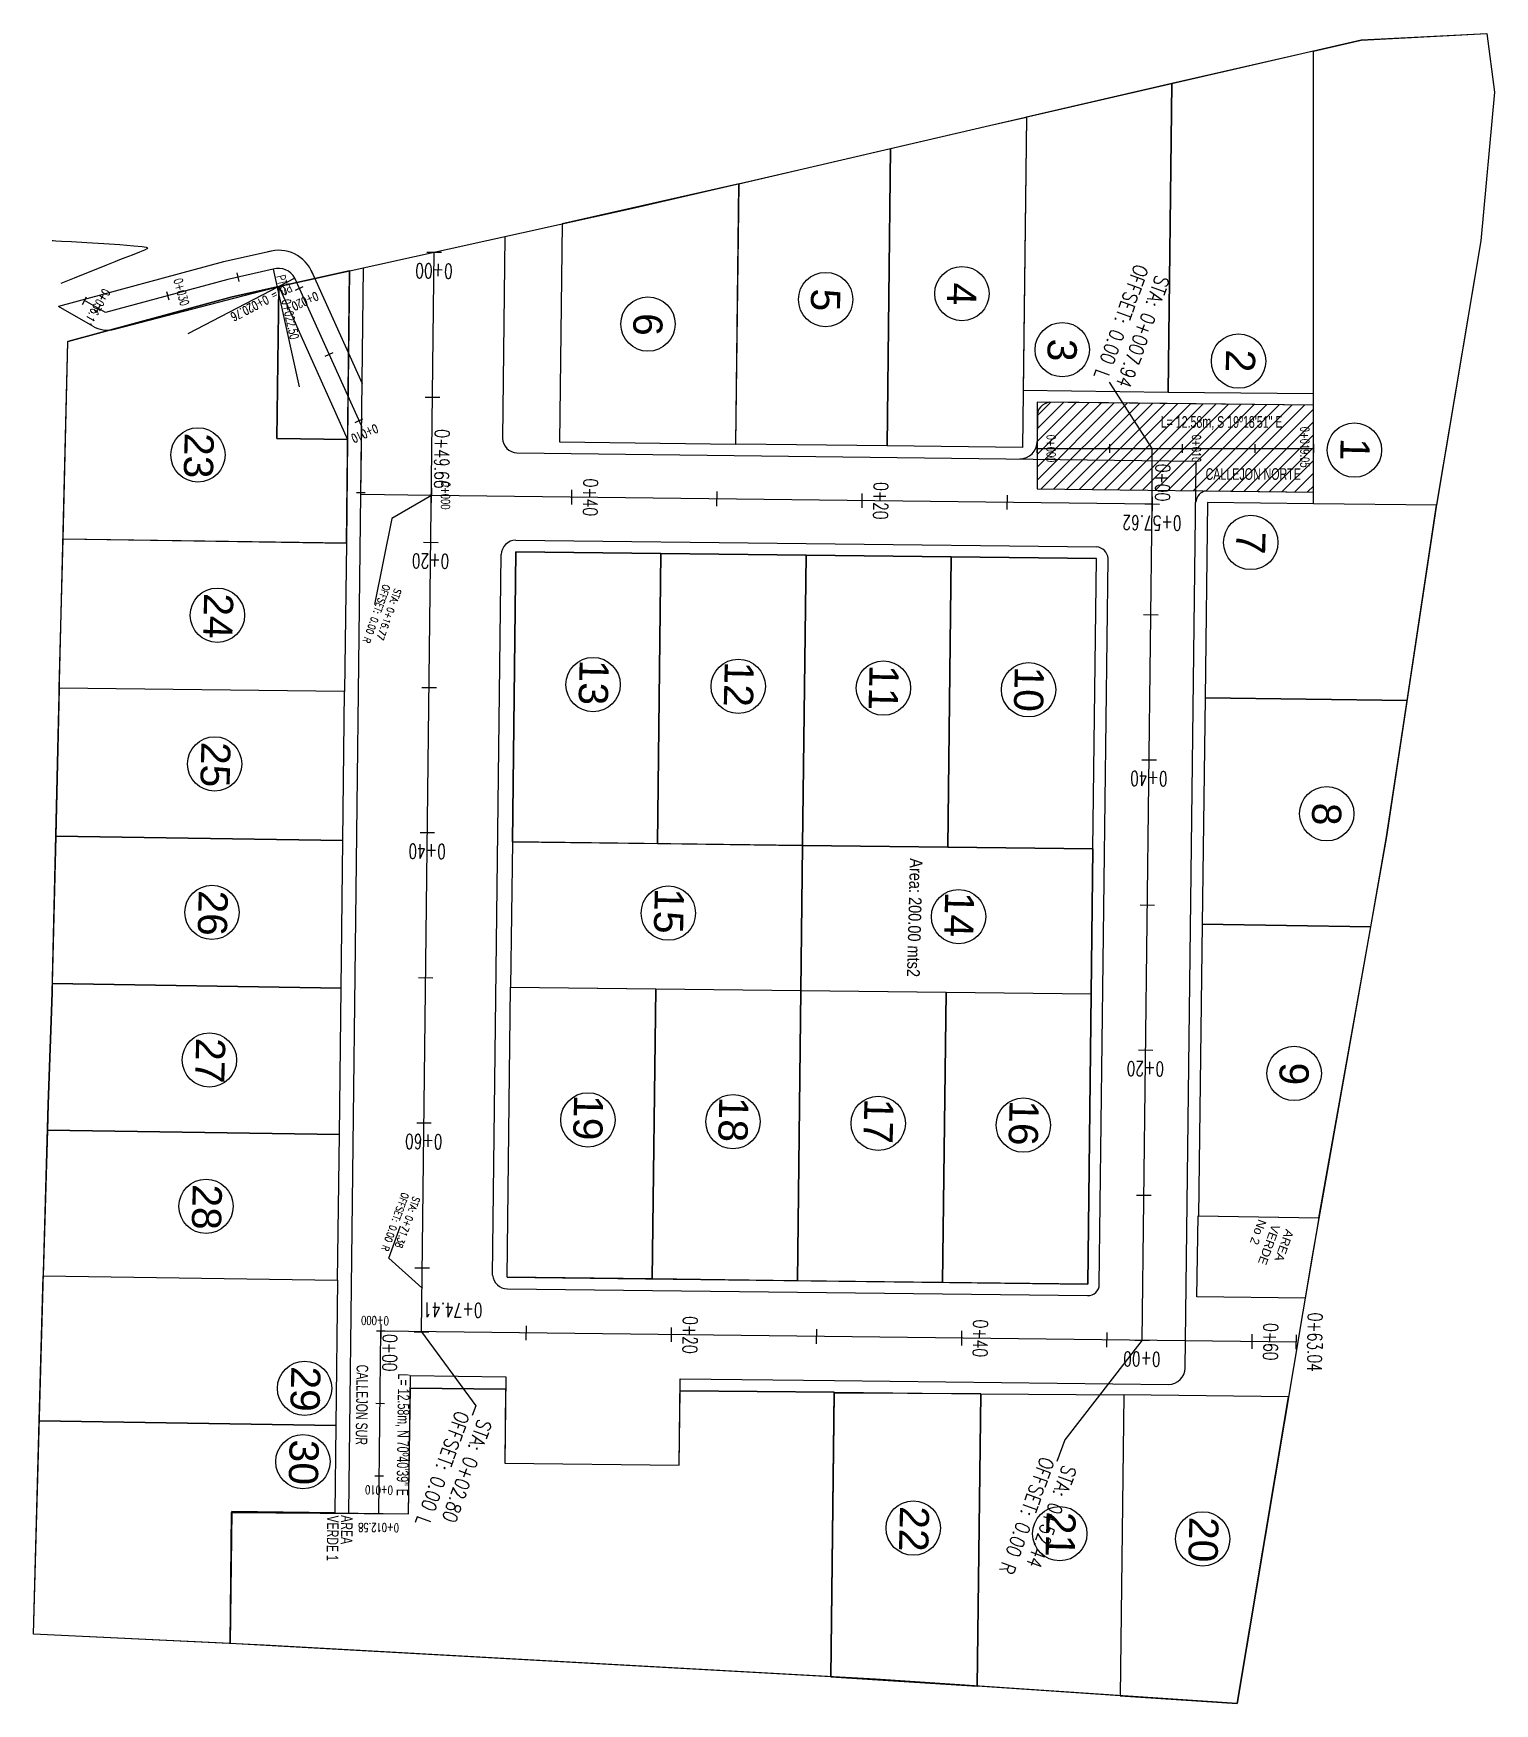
# Model space of a CAD drawing. Header units: metres. Extents: x 604533 to 608048, y 1310709 to 1311860.
# Drawn here: x 607721.4 to 607822, y 1311694.8 to 1311809.9 of the extents above; entities that cross this region are included whole.
import ezdxf
from ezdxf.enums import TextEntityAlignment as Align

# ---------------------------------------------------------------- set-up
doc = ezdxf.new("R2010")
doc.units = ezdxf.units.M
doc.header["$LTSCALE"] = 0.0254
doc.header["$MEASUREMENT"] = 0
for name, color, linetype in [('A CIVIL', 6, 'Continuous'), ('CVL_CUADCON_LIN', 8, 'Continuous'), ('EJE CALLE ESTE-TXT-ROAD-STAT', 7, 'Continuous'), ('EJE CALLE NORTE-TXT-ROAD-STAT', 7, 'Continuous'), ('EJE CALLE OESTE-TXT-ROAD-STAT', 7, 'Continuous'), ('EJE DE CANAL-TXT-ROAD-STAT', 7, 'Continuous'), ('EJE ED CALLE SUR-TXT-ROAD-STAT', 7, 'Continuous'), ('EJES', 30, 'Continuous'), ('LOTES', 3, 'Continuous'), ('perfiles', 3, 'Continuous'), ('POLIGONO', 4, 'Continuous'), ('ROTULOS LOTES', 1, 'Continuous'), ('STALBL', 7, 'Continuous'), ('STAPTS', 7, 'Continuous'), ('VENTANAS', 252, 'Continuous')]:
    doc.layers.add(name, color=color, linetype=linetype)
doc.styles.add('ALINEAMIENTO', font='romans.shx', dxfattribs={"width": 0.7, "height": 1})
doc.styles.add('ALINEAMIENTO 2', font='romans.shx', dxfattribs={"width": 0.7, "height": 0.6})
doc.styles.add('COTA ELE', font='romans.shx', dxfattribs={"height": 5})
doc.styles.add('ele lot', font='ARIALN.TTF', dxfattribs={"width": 0.7, "height": 0.75})
doc.styles.add('perfiles', font='romans.shx', dxfattribs={"width": 0.8, "height": 1})
doc.styles.add('ROTULOS', font='arial.ttf', dxfattribs={"height": 3})
doc.styles.get("Standard").update_dxf_attribs({"font": 'arial.ttf'})
doc.styles.add('TSN - Arial Narrow', font='ARIALN.TTF')
doc.dimstyles.new('COMEN PERFIL', dxfattribs={"dimscale": 40, "dimtxt": 5, "dimasz": 100, "dimexe": 0.005, "dimexo": 0.005, "dimgap": 0.005, "dimtad": 2, "dimzin": 0, "dimdsep": 46, "dimtxsty": 'COTA ELE', "dimcen": 0.09, "dimclrd": 1, "dimclre": 1, "dimclrt": 3, "dimadec": 0, "dimazin": 0, "dimtfac": 1, "dimtofl": 0, "dimtmove": 0, "dimatfit": 3, "dimldrblk": 'ARCHTICK', "dimfxl": 1, "dimtolj": 1, "dimtzin": 0, "dimarcsym": 0})
doc.dimstyles.new('LOTES', dxfattribs={"dimscale": 0.001, "dimtxt": 1, "dimasz": 100, "dimexe": 0.005, "dimexo": 0.005, "dimgap": 0.005, "dimtad": 2, "dimzin": 0, "dimdsep": 46, "dimtxsty": 'ALINEAMIENTO', "dimcen": 0.09, "dimclrd": 1, "dimclre": 1, "dimclrt": 3, "dimadec": 0, "dimazin": 0, "dimtfac": 1, "dimtofl": 0, "dimtmove": 0, "dimatfit": 3, "dimldrblk": 'ARCHTICK', "dimfxl": 1, "dimtolj": 1, "dimtzin": 0, "dimarcsym": 0})

# ---------------------------------------------------------------- blocks, each defined once
blk = doc.blocks.new('_ArchTick')
at = {"color": 0, "linetype": 'ByBlock', "const_width": 0.15}
blk.add_lwpolyline([(-0.5, -0.5), (0.5, 0.5)], dxfattribs=at)
blk = doc.blocks.new('lbl_tic')
blk.add_line((0, -0.04165), (0, 0.04165))
blk = doc.blocks.new('sta_tic')
blk.add_line((0, -0.04165), (0, 0.04165))

msp = doc.modelspace()

# ---------------------------------------------------------------- hatches: boundary and pattern name
at = {"layer": 'VENTANAS', "ltscale": 200000}
h = msp.add_hatch(dxfattribs=at)
h.set_pattern_fill('ANSI31', color=256, scale=5, style=0)
h.set_pattern_definition([(45, (607790.51544, 1311777.3422), (-0.441942, 0.441942), [])])
h.paths.add_polyline_path([(607809.546, 1311784.282), (607791.321, 1311784.469, 0.3947711), (607790.525, 1311783.448), (607790.515, 1311782.608), (607790.515, 1311781.284), (607809.546, 1311781.284)])
h.paths.add_polyline_path([(607790.515, 1311781.284), (607790.515, 1311780.552), (607801.467, 1311780.421), (607801.442, 1311778.382), (607809.546, 1311778.286), (607809.546, 1311781.284)])
h.paths.add_polyline_path([(607801.467, 1311780.421), (607790.515, 1311780.552), (607790.515, 1311778.513), (607801.442, 1311778.382)], flags=16)
h.paths.add_polyline_path([(607798.575, 1311782.315), (607807.693, 1311782.315), (607807.693, 1311783.757), (607798.575, 1311783.757)], flags=24)
h.paths.add_polyline_path([(607808.524, 1311783.029), (607808.524, 1311779.729), (607809.424, 1311779.729), (607809.424, 1311783.029)], flags=9)
h.paths.add_polyline_path([(607801.05, 1311782.434), (607801.05, 1311780.134), (607801.95, 1311780.134), (607801.95, 1311782.434)], flags=9)
h.paths.add_polyline_path([(607791.05, 1311782.434), (607791.05, 1311780.134), (607791.95, 1311780.134), (607791.95, 1311782.434)], flags=9)
h.paths.add_polyline_path([(607801.913, 1311778.906), (607808.886, 1311778.906), (607808.886, 1311780.147), (607801.913, 1311780.147)], flags=24)
h.paths.add_polyline_path([(607798.46, 1311780.527), (607798.422, 1311777.36), (607799.922, 1311777.342), (607799.96, 1311780.509)], flags=9)

# ---------------------------------------------------------------- linework, layer by layer
for p, q in [((607753.848, 1311795.898, -0.5), (607753.681, 1311781.993, -0.5)), ((607743.094, 1311707.93, -0.5), (607744.109, 1311793.738, -0.5)), ((607743.094, 1311707.93, -0.5), (607744.109, 1311793.738, -0.5)), ((607809.548, 1311784.282, -0.5), (607791.39, 1311784.477, -0.5)), ((607790.525, 1311783.448, -0.5), (607790.505, 1311781.769, -0.5)), ((607754.679, 1311780.981, -0.5), (607801.467, 1311780.421, -0.5)), ((607800.718, 1311717.922, -0.5), (607801.467, 1311780.421, -0.5)), ((607802.173, 1311778.374, -0.5), (607809.544, 1311778.286, -0.5)), ((607754.59, 1311774.979, -0.5), (607794.605, 1311774.5, -0.5)), ((607753, 1311724.318, -0.5), (607753.587, 1311773.974, -0.5)), ((607754.358, 1311754.175, -100.5), (607754.597, 1311774.174, -100.5)), ((607754.597, 1311774.174, -100.5), (607764.596, 1311774.054, -100.5)), ((607764.357, 1311754.055, -100.5), (607764.596, 1311774.054, -100.5)), ((607764.596, 1311774.054, -100.5), (607774.596, 1311773.934, -100.5)), ((607774.356, 1311753.936, -100.5), (607774.596, 1311773.934, -100.5)), ((607774.596, 1311773.934, -100.5), (607784.595, 1311773.815, -100.5)), ((607784.355, 1311753.816, -100.5), (607784.595, 1311773.815, -100.5)), ((607784.595, 1311773.815, -100.5), (607794.594, 1311773.695, -100.5)), ((607794.355, 1311753.696, -100.5), (607794.594, 1311773.695, -100.5)), ((607794.792, 1311723.683, -0.5), (607795.396, 1311773.705, -0.5)), ((607754.358, 1311754.175, -100.5), (607754.238, 1311744.176, -100.5)), ((607754.358, 1311754.175, -100.5), (607764.357, 1311754.055, -100.5)), ((607764.357, 1311754.055, -100.5), (607774.356, 1311753.936, -100.5)), ((607774.356, 1311753.936, -100.5), (607774.236, 1311743.936, -100.5)), ((607774.356, 1311753.936, -100.5), (607784.355, 1311753.816, -100.5)), ((607784.355, 1311753.816, -100.5), (607794.355, 1311753.696, -100.5)), ((607794.355, 1311753.696, -100.5), (607794.235, 1311743.697, -100.5)), ((607753.998, 1311724.177, -100.5), (607754.238, 1311744.176, -100.5)), ((607754.238, 1311744.176, -100.5), (607764.237, 1311744.056, -100.5)), ((607763.998, 1311724.058, -100.5), (607764.237, 1311744.056, -100.5)), ((607764.237, 1311744.056, -100.5), (607774.236, 1311743.936, -100.5)), ((607773.997, 1311723.938, -100.5), (607774.236, 1311743.936, -100.5)), ((607774.236, 1311743.936, -100.5), (607784.236, 1311743.817, -100.5)), ((607783.996, 1311723.818, -100.5), (607784.236, 1311743.817, -100.5)), ((607784.236, 1311743.817, -100.5), (607794.235, 1311743.697, -100.5)), ((607793.996, 1311723.698, -100.5), (607794.235, 1311743.697, -100.5)), ((607753.998, 1311724.177, -100.5), (607793.996, 1311723.698, -100.5)), ((607754.016, 1311723.372, -0.5), (607793.983, 1311722.908, -0.5)), ((607747.203, 1311707.882, -0.5), (607747.35, 1311717.397, -0.5)), ((607747.35, 1311717.397, -0.5), (607753.902, 1311717.321, -0.5)), ((607753.902, 1311717.321, -0.5), (607753.845, 1311711.372, -0.5)), ((607765.86, 1311711.232, -0.5), (607765.916, 1311717.181, -0.5)), ((607765.916, 1311717.181, -0.5), (607776.541, 1311717.058, -0.5)), ((607776.294, 1311696.64, -100.5), (607776.531, 1311716.252, -100.5)), ((607776.531, 1311716.252, -100.5), (607786.631, 1311716.131, -100.5)), ((607776.541, 1311717.058, -0.5), (607799.561, 1311716.783, -0.5)), ((607786.631, 1311716.131, -100.5), (607786.389, 1311695.998, -100.5)), ((607721.772, 1311714.279, -0.5), (607742.204, 1311713.969, -0.5)), ((607753.845, 1311711.372, -0.5), (607765.86, 1311711.232, -0.5)), ((607735.024, 1311708.024, -0.5), (607747.203, 1311707.882, -0.5)), ((607779.365, 1311696.469, -100.5), (607776.294, 1311696.64, -100.5)), ((607786.389, 1311695.998, -100.5), (607779.365, 1311696.469, -100.5))]:
    msp.add_line(p, q)
at = {"ltscale": 20000}
for p, q in [((607753.894, 1311716.465, 112.603), (607747.337, 1311716.527, 174.333)), ((607776.531, 1311716.252, -100.5), (607765.909, 1311716.352, -0.5))]:
    msp.add_line(p, q, dxfattribs=at)
for points in [[(607818.027, 1311777.379), (607809.546, 1311777.481), (607809.546, 1311785.081), (607809.546, 1311808.675), (607812.844, 1311809.434), (607821.488, 1311809.884), (607822.024, 1311805.829), (607821.082, 1311795.594), (607818.027, 1311777.379)], [(607789.501, 1311781.356), (607780.171, 1311781.468), (607780.415, 1311801.951), (607787.226, 1311803.534), (607789.772, 1311804.12), (607789.501, 1311781.356)], [(607769.758, 1311781.593), (607769.972, 1311799.533), (607774.389, 1311800.55), (607780.415, 1311801.951), (607780.171, 1311781.468), (607769.758, 1311781.593)], [(607743.007, 1311781.913), (607742.923, 1311774.752), (607723.405, 1311775.048), (607723.747, 1311788.649), (607735.059, 1311791.726), (607735.059, 1311791.726), (607738.263, 1311792.437), (607738.139, 1311781.971), (607743.007, 1311781.913)], [(607743.007, 1311781.913), (607742.923, 1311774.752), (607723.405, 1311775.048), (607723.747, 1311788.649), (607735.059, 1311791.726), (607735.059, 1311791.726), (607738.263, 1311792.437), (607738.139, 1311781.971), (607743.007, 1311781.913)], [(607818.027, 1311777.379), (607809.546, 1311777.481), (607802.243, 1311777.568), (607802.076, 1311764.101), (607816.001, 1311763.917), (607818.027, 1311777.379)], [(607742.923, 1311774.757), (607742.802, 1311764.536), (607723.147, 1311764.778), (607723.405, 1311775.053), (607742.923, 1311774.757)], [(607742.68, 1311754.277), (607742.802, 1311764.536), (607723.147, 1311764.778), (607723.041, 1311760.556), (607722.902, 1311754.575), (607742.68, 1311754.277)], [(607816.001, 1311763.917), (607802.076, 1311764.101), (607801.884, 1311748.515), (607813.488, 1311748.333), (607814.59, 1311754.536), (607816.001, 1311763.917)], [(607722.902, 1311754.575), (607722.666, 1311744.408), (607742.56, 1311744.107), (607742.68, 1311754.277), (607722.902, 1311754.575)], [(607809.924, 1311728.272), (607813.488, 1311748.333), (607801.884, 1311748.515), (607801.635, 1311728.407), (607809.924, 1311728.272)], [(607722.666, 1311744.408), (607722.651, 1311743.766), (607722.375, 1311736.108), (607722.326, 1311734.322), (607742.441, 1311734.018), (607742.56, 1311744.107), (607722.666, 1311744.408)], [(607742.322, 1311723.969), (607742.441, 1311734.018), (607722.326, 1311734.322), (607722.048, 1311724.275), (607742.322, 1311723.969)], [(607742.322, 1311723.969), (607742.204, 1311713.969), (607721.772, 1311714.279), (607722.048, 1311724.275), (607742.322, 1311723.969)], [(607796.481, 1311716.068), (607796.222, 1311695.338), (607786.389, 1311695.998), (607786.631, 1311716.131), (607796.481, 1311716.068)], [(607804.285, 1311694.796), (607807.829, 1311715.932), (607796.481, 1311716.068), (607796.222, 1311695.338), (607804.285, 1311694.796)], [(607742.203, 1311713.965), (607742.132, 1311707.936), (607735.023, 1311708.019), (607734.912, 1311698.931), (607721.366, 1311699.586), (607721.772, 1311714.274), (607742.203, 1311713.965)]]:
    msp.add_lwpolyline(points)
for points, elevation in [([(607743.144, 1311793.519), (607743.007, 1311781.913), (607738.139, 1311781.971), (607738.263, 1311792.437), (607743.144, 1311793.519)], -100.5), ([(607809.547, 1311778.286), (607809.547, 1311784.282)], -0.5), ([(607742.204, 1311713.969), (607742.132, 1311707.941), (607735.024, 1311708.024), (607734.912, 1311698.936), (607721.366, 1311699.591), (607721.772, 1311714.279), (607742.204, 1311713.969)], -0.5)]:
    msp.add_lwpolyline(points, dxfattribs=dict(elevation=elevation))
for points in [[(607764.596, 1311774.054), (607754.597, 1311774.174), (607754.358, 1311754.175), (607764.357, 1311754.055), (607764.596, 1311774.054)], [(607774.596, 1311773.934), (607764.596, 1311774.054), (607764.357, 1311754.055), (607774.356, 1311753.936), (607774.596, 1311773.934)], [(607784.595, 1311773.815), (607774.596, 1311773.934), (607774.356, 1311753.936), (607784.355, 1311753.816), (607784.595, 1311773.815)], [(607794.594, 1311773.695), (607784.595, 1311773.815), (607784.355, 1311753.816), (607794.355, 1311753.696), (607794.594, 1311773.695)], [(607774.356, 1311753.936), (607754.358, 1311754.175), (607754.238, 1311744.176), (607774.236, 1311743.936), (607774.356, 1311753.936)], [(607794.355, 1311753.696), (607774.356, 1311753.936), (607774.236, 1311743.936), (607794.235, 1311743.697), (607794.355, 1311753.696)], [(607763.998, 1311724.058), (607753.998, 1311724.177), (607754.238, 1311744.176), (607764.237, 1311744.056), (607763.998, 1311724.058)], [(607773.997, 1311723.938), (607763.998, 1311724.058), (607764.237, 1311744.056), (607774.236, 1311743.936), (607773.997, 1311723.938)], [(607783.996, 1311723.818), (607773.997, 1311723.938), (607774.236, 1311743.936), (607784.236, 1311743.817), (607783.996, 1311723.818)], [(607793.996, 1311723.698), (607783.996, 1311723.818), (607784.236, 1311743.817), (607794.235, 1311743.697), (607793.996, 1311723.698)], [(607809.923, 1311728.272), (607808.968, 1311722.734), (607801.523, 1311722.821), (607801.615, 1311728.408), (607809.924, 1311728.272)], [(607765.86, 1311711.232), (607765.909, 1311716.352), (607776.531, 1311716.252), (607776.294, 1311696.64), (607734.912, 1311698.936), (607735.023, 1311707.974), (607747.203, 1311707.882), (607747.337, 1311716.527), (607753.894, 1311716.465), (607753.845, 1311711.372), (607765.86, 1311711.232), (607765.909, 1311716.352)]]:
    msp.add_lwpolyline(points, dxfattribs=at)
for centre in [(607775.941, 1311791.552, -100.5), (607785.329, 1311791.957, -100.5), (607763.702, 1311789.859, -100.5), (607792.24, 1311788.094, -201), (607804.385, 1311787.308, -100.5), (607812.368, 1311781.174), (607732.701, 1311780.843, -100.5), (607805.23, 1311774.808, -201), (607734.039, 1311769.798, -100.5), (607759.922, 1311765.017, -100.5), (607769.922, 1311764.897, -100.5), (607779.921, 1311764.777, -100.5), (607789.92, 1311764.657, -100.5), (607733.849, 1311759.549, -100.5), (607810.464, 1311756.117, -100.5), (607733.666, 1311749.319, -100.5), (607765.104, 1311749.266, -100.5), (607785.102, 1311749.026, -100.5), (607733.488, 1311739.15, -100.5), (607808.218, 1311738.223, -100.5), (607759.563, 1311735.019, -100.5), (607769.562, 1311734.899, -100.5), (607779.562, 1311734.779, -100.5), (607789.561, 1311734.66, -100.5), (607733.258, 1311729.063, -100.5), (607740.046, 1311716.523), (607739.933, 1311711.469), (607781.974, 1311706.887, -100.5), (607792.071, 1311706.505, -100.5), (607801.913, 1311706.144, -100.5)]:
    msp.add_circle(centre, 1.872)
for centre, radius, start, end in [((607791.469, 1311783.533, -0.5), 0.947, 94.8015, 185.13123), ((607754.729, 1311782.028, -0.5), 1.048, 181.87858, 267.25279), ((607789.297, 1311781.774, -0.5), 1.209, 271.06339, 359.73592), ((607802.293, 1311777.52, -0.5), 0.862, 97.9446, 175.46958), ((607754.637, 1311773.929, -0.5), 1.051, 92.57227, 177.53157), ((607794.555, 1311773.659, -0.5), 0.842, 3.08688, 86.57128), ((607754.042, 1311724.419, -0.5), 1.047, 185.51526, 268.53925), ((607794.025, 1311723.674, -0.5), 0.767, 266.86635, 0.65858), ((607799.539, 1311717.963, -0.5), 1.181, 271.05025, 357.99788)]:
    msp.add_arc(centre, radius, start, end)
at = {"layer": 'A CIVIL'}
for p, q in [((607748.098, 1311720.417, -0.5), (607748.978, 1311794.818, -0.5)), ((607798.436, 1311777.455, -0.5), (607748.78, 1311778.05, -0.5)), ((607797.744, 1311719.835, -0.5), (607798.436, 1311777.455, -0.5)), ((607745.155, 1311707.906, -0.5), (607745.304, 1311720.489, -0.5)), ((607808.343, 1311719.711, -0.5), (607745.303, 1311720.449, -0.5))]:
    msp.add_line(p, q, dxfattribs=at)
at = {"layer": 'A CIVIL', "ltscale": 20000}
for p, q in [((607790.5, 1311781.284, -0.5), (607809.547, 1311781.284, -0.5)), ((607798.436, 1311777.455, -100.5), (607798.436, 1311781.284, -0.5))]:
    msp.add_line(p, q, dxfattribs=at)
at = {"layer": 'A CIVIL', "ltscale": 20000, "elevation": -0.5}
msp.add_lwpolyline([(607743.142, 1311793.524), (607735.059, 1311791.726), (607723.747, 1311788.654)], dxfattribs=at)
at = {"layer": 'CVL_CUADCON_LIN', "ltscale": 0.5, "flags": 128}
for points in [[(607799.547, 1311785.175), (607809.546, 1311785.081), (607809.546, 1311808.675), (607799.801, 1311806.43), (607799.547, 1311785.175)], [(607789.548, 1311785.295), (607799.547, 1311785.175), (607799.801, 1311806.43), (607789.772, 1311804.12), (607789.548, 1311785.295)], [(607757.61, 1311781.738), (607769.758, 1311781.593), (607769.977, 1311799.513), (607757.789, 1311796.767), (607757.61, 1311781.738)]]:
    msp.add_lwpolyline(points, dxfattribs=at)
at = {"layer": 'EJES', "ltscale": 20000}
for p, q in [((607726.948, 1311789.51, -100.5), (607738.263, 1311792.437, -100.5)), ((607725.454, 1311789.71, -100.5), (607723.092, 1311791.062, -100.5))]:
    msp.add_line(p, q, dxfattribs=at)
at = {"layer": 'EJES', "ltscale": 20000, "elevation": -100.5}
msp.add_lwpolyline([(607748.78, 1311778.049), (607743.924, 1311778.106), (607743.98, 1311782.795), (607739.371, 1311793.02, 0.3637158), (607737.887, 1311793.634), (607734.76, 1311792.94), (607726.332, 1311790.648), (607724.885, 1311791.476)], format="xyb", dxfattribs=at)
at = {"layer": 'EJES', "ltscale": 20000}
msp.add_arc((607726.447, 1311791.446, -100.5), 2, 240.21778, 284.50555, dxfattribs=at)
at = {"layer": 'LOTES', "ltscale": 20000}
for p, q in [((607740.499, 1311793.561, -100.5), (607744.015, 1311785.759, -100.5)), ((607738.263, 1311792.437, -100.5), (607743.006, 1311781.913, -100.5))]:
    msp.add_line(p, q, dxfattribs=at)
at = {"layer": 'LOTES', "ltscale": 20000, "elevation": -100.5}
msp.add_lwpolyline([(607737.873, 1311794.911), (607734.46, 1311794.154), (607723.092, 1311791.062)], dxfattribs=at)
at = {"layer": 'LOTES', "color": 0, "ltscale": 20000}
msp.add_lwpolyline([(607786.631, 1311716.131), (607776.531, 1311716.196), (607776.295, 1311696.645), (607786.389, 1311696.003), (607786.631, 1311716.131)], dxfattribs=at)
at = {"layer": 'LOTES', "ltscale": 20000}
msp.add_arc((607738.263, 1311792.442, -100.5), 2.5, 20.97903, 107.49234, dxfattribs=at)
at = {"layer": 'perfiles', "color": 1, "ltscale": 20000}
msp.add_line((607742.923, 1311774.757, -0.5), (607743.142, 1311793.524, -0.5), dxfattribs=at)
at = {"layer": 'POLIGONO', "ltscale": 20000}
msp.add_polyline3d([(607723.747, 1311788.654, -0.5), (607735.059, 1311791.731, -0.5), (607762.574, 1311797.833, -0.5), (607774.389, 1311800.555, -0.5), (607787.226, 1311803.538, -0.5), (607812.844, 1311809.439, -0.5), (607821.488, 1311809.889, -0.5), (607822.025, 1311805.834, -0.5), (607821.082, 1311795.599, -0.5), (607818.053, 1311777.556, -0.5), (607814.59, 1311754.54, -0.5), (607809.452, 1311725.618, -0.5), (607804.285, 1311694.801, -0.5), (607779.365, 1311696.474, -0.5), (607737.265, 1311698.822, -0.5), (607721.366, 1311699.591, -0.5), (607722.375, 1311736.108, -0.5), (607722.651, 1311743.766, -0.5), (607723.041, 1311760.556, -0.5), (607723.747, 1311788.654, -0.5)], dxfattribs=at)
at = {"layer": 'POLIGONO', "color": 6, "ltscale": 20000}
msp.add_polyline3d([(607722.662, 1311795.62, 0), (607722.726, 1311795.616, 0), (607722.907, 1311795.604, 0), (607723.296, 1311795.581, 0), (607723.991, 1311795.542, 0), (607725.052, 1311795.481, 0), (607726.207, 1311795.412, 0), (607727.329, 1311795.337, 0), (607728.291, 1311795.262, 0), (607728.86, 1311795.203, 0), (607729.126, 1311795.162, 0), (607729.213, 1311795.137, 0), (607729.225, 1311795.124, 0), (607729.221, 1311795.104, 0), (607729.173, 1311795.053, 0), (607729.014, 1311794.959, 0), (607728.684, 1311794.81, 0), (607728.174, 1311794.609, 0), (607727.671, 1311794.422, 0), (607727.304, 1311794.281, 0), (607726.968, 1311794.144, 0), (607726.392, 1311793.913, 0), (607725.672, 1311793.626, 0), (607724.902, 1311793.32, 0), (607724.18, 1311793.032, 0), (607723.599, 1311792.802, 0), (607723.256, 1311792.665, 0)], dxfattribs=at)
at = {"layer": 'STAPTS', "ltscale": 20000}
for p, q in [((607737.887, 1311793.634, -100.5), (607739.684, 1311785.531, -100.5)), ((607739.371, 1311793.02, -100.5), (607732.012, 1311789.182, -100.5))]:
    msp.add_line(p, q, dxfattribs=at)
at = {"layer": 'VENTANAS', "ltscale": 20000, "elevation": -0.5}
msp.add_lwpolyline([(607809.547, 1311778.286), (607809.546, 1311784.282), (607790.515, 1311784.477), (607790.515, 1311778.513), (607809.547, 1311778.286)], dxfattribs=at)

# ---------------------------------------------------------------- block references
at = {"layer": 'EJE CALLE ESTE-TXT-ROAD-STAT', "ltscale": 20000, "xscale": 12.00480192076558, "yscale": 12.00480192080433, "zscale": 12.0048019207683, "rotation": 179.3288177039134}
for name, p in [('lbl_tic', (607745.303, 1311720.449, -100.5)), ('sta_tic', (607755.302, 1311720.332, -100.5)), ('lbl_tic', (607765.302, 1311720.215, -100.5)), ('sta_tic', (607775.301, 1311720.098, -100.5)), ('lbl_tic', (607785.3, 1311719.981, -100.5)), ('sta_tic', (607795.3, 1311719.864, -100.5)), ('lbl_tic', (607805.299, 1311719.747, -100.5)), ('lbl_tic', (607808.343, 1311719.711, -100.5))]:
    msp.add_blockref(name, p, dxfattribs=at)
at = {"layer": 'EJE CALLE NORTE-TXT-ROAD-STAT', "ltscale": 20000, "xscale": 12.00480192078765, "yscale": 12.00480192080433, "zscale": 12.0048019207683, "rotation": 269.3113739668916}
for name, p in [('lbl_tic', (607798.436, 1311777.455, -100.5)), ('sta_tic', (607798.345, 1311769.831, -100.5)), ('lbl_tic', (607798.224, 1311759.832, -100.5)), ('sta_tic', (607798.104, 1311749.833, -100.5)), ('lbl_tic', (607797.984, 1311739.834, -100.5)), ('sta_tic', (607797.864, 1311729.834, -100.5)), ('lbl_tic', (607797.744, 1311719.835, -100.5))]:
    msp.add_blockref(name, p, dxfattribs=at)
at = {"layer": 'EJE CALLE OESTE-TXT-ROAD-STAT', "ltscale": 20000, "xscale": 12.00480192077755, "yscale": 12.00480192080433, "zscale": 12.0048019207683, "rotation": 179.3140930155994}
for name, p in [('lbl_tic', (607748.78, 1311778.05, -100.5)), ('lbl_tic', (607758.439, 1311777.934, -100.5)), ('sta_tic', (607768.438, 1311777.814, -100.5)), ('lbl_tic', (607778.438, 1311777.695, -100.5)), ('sta_tic', (607788.437, 1311777.575, -100.5)), ('lbl_tic', (607798.436, 1311777.455, -100.5))]:
    msp.add_blockref(name, p, dxfattribs=at)
at = {"layer": 'EJE DE CANAL-TXT-ROAD-STAT', "ltscale": 20000, "xscale": 12.0048019208145, "yscale": 12.00480192080433, "zscale": 12.0048019207683, "rotation": 179.3150116776883}
msp.add_blockref('lbl_tic', (607748.78, 1311778.05, -100.5), dxfattribs=at)
at = {"layer": 'EJE ED CALLE SUR-TXT-ROAD-STAT', "ltscale": 20000, "xscale": 12.00480192080846, "yscale": 12.00480192080433, "zscale": 12.0048019207683, "rotation": 269.3223432108758}
for name, p in [('lbl_tic', (607748.978, 1311794.818, -100.5)), ('sta_tic', (607748.86, 1311784.819, -100.5)), ('lbl_tic', (607748.742, 1311774.819, -100.5)), ('sta_tic', (607748.623, 1311764.82, -100.5)), ('lbl_tic', (607748.505, 1311754.821, -100.5)), ('sta_tic', (607748.387, 1311744.821, -100.5)), ('lbl_tic', (607748.268, 1311734.822, -100.5)), ('sta_tic', (607748.15, 1311724.823, -100.5)), ('lbl_tic', (607748.098, 1311720.417, -100.5))]:
    msp.add_blockref(name, p, dxfattribs=at)
at = {"layer": 'STALBL', "ltscale": 20000, "yscale": 7.202881152506428, "zscale": 7.202881152460989}
for name, p, xscale, rotation in [('sta_tic', (607735.451, 1311793.094, -100.5), 7.202881152470966, 192.5035740073573), ('lbl_tic', (607730.618, 1311791.814, -100.5), 7.202881152477295, 195.2177770359241), ('lbl_tic', (607739.684, 1311792.327, -100.5), 7.202881152326043, 294.2614294311586), ('lbl_tic', (607724.885, 1311791.476, -100.5), 7.20288115251517, 330.2177770360832), ('sta_tic', (607725.848, 1311790.925, -100.5), 7.20288115251517, 330.2177770360832), ('sta_tic', (607741.738, 1311787.768, -100.5), 7.202881152326043, 294.2614294311586), ('lbl_tic', (607743.793, 1311783.21, -100.5), 7.202881152326043, 294.2614294311586), ('lbl_tic', (607790.5, 1311781.284, -100.5), 7.202881152392365, 180.0000000018521), ('sta_tic', (607795.5, 1311781.284, -100.5), 7.202881152392365, 180.0000000018521), ('lbl_tic', (607800.5, 1311781.284, -100.5), 7.202881152392365, 180.0000000018521), ('sta_tic', (607805.5, 1311781.284, -100.5), 7.202881152392365, 180.0000000018521), ('lbl_tic', (607809.547, 1311781.284, -100.5), 7.202881152392365, 180.0000000018521), ('sta_tic', (607743.926, 1311778.251, -100.5), 7.202881152391397, 269.3223432112375), ('lbl_tic', (607748.78, 1311778.049, -100.5), 7.202881152506428, 179.3223432121744), ('lbl_tic', (607745.304, 1311720.489, -100.5), 7.20288115239002, 269.3223432121634), ('sta_tic', (607745.244, 1311715.49, -100.5), 7.20288115239002, 269.3223432121634), ('lbl_tic', (607745.185, 1311710.49, -100.5), 7.20288115239002, 269.3223432121634), ('lbl_tic', (607745.155, 1311707.906, -100.5), 7.20288115239002, 269.3223432121634)]:
    msp.add_blockref(name, p, dxfattribs=dict(at, xscale=xscale, rotation=rotation))

# ---------------------------------------------------------------- texts
at = {"linetype": 'Continuous', "lineweight": 25, "ltscale": 0.1, "insert": (607782.666, 1311754.781, -100.5), "char_height": 0.87404, "width": 14.13316, "attachment_point": 1, "rotation": 268.57541, "style": 'TSN - Arial Narrow'}
msp.add_mtext('\\pi-2.62211,l4.37019,t4.37019;Area: 200.00 mts2', dxfattribs=at)
at = {"ltscale": 20000, "insert": (607808.204, 1311727.33, -100.5), "char_height": 0.6, "width": 4.41792, "attachment_point": 1, "rotation": 249.99995}
msp.add_mtext('AREA VERDE \\PNo 2', dxfattribs=at)
at = {"layer": 'A CIVIL', "ltscale": 20000, "style": 'perfiles', "width": 0.8}
msp.add_text('OFFSET: 0.00 L', height=1, rotation=249.99995, dxfattribs=at).set_placement((607795.349, 1311785.917, -100.5), align=Align.TOP_RIGHT)
msp.add_text('STA: 0+007.94', height=1, rotation=249.99995, dxfattribs=at).set_placement((607795.662, 1311785.803, -100.5), align=Align.BOTTOM_RIGHT)
at = {"layer": 'EJE CALLE ESTE-TXT-ROAD-STAT', "ltscale": 20000, "style": 'ALINEAMIENTO', "width": 0.7}
for s, p in [('0+20', (607765.802, 1311720.209, -100.5)), ('0+40', (607785.8, 1311719.975, -100.5)), ('0+60', (607805.799, 1311719.741, -100.5)), ('0+63.04', (607808.843, 1311719.705, -100.5)), ('0+00', (607745.119, 1311718.983, -100.5))]:
    msp.add_text(s, height=1, rotation=269.32882, dxfattribs=at).set_placement(p, align=Align.BOTTOM_CENTER)
at = {"layer": 'EJE CALLE NORTE-TXT-ROAD-STAT', "ltscale": 20000, "style": 'ALINEAMIENTO', "width": 0.7}
for s, p in [('0+57.62', (607798.43, 1311776.955, -100.5)), ('0+40', (607798.218, 1311759.332, -100.5)), ('0+20', (607797.978, 1311739.334, -100.5)), ('0+00', (607797.738, 1311719.335, -100.5))]:
    msp.add_text(s, height=1, rotation=179.31137, dxfattribs=at).set_placement(p, align=Align.BOTTOM_CENTER)
at = {"layer": 'EJE CALLE OESTE-TXT-ROAD-STAT', "ltscale": 20000, "style": 'ALINEAMIENTO', "width": 0.7}
for s, p in [('0+49.66', (607748.701, 1311780.577, -100.5)), ('0+00', (607798.358, 1311778.944, -100.5)), ('0+40', (607758.939, 1311777.928, -100.5)), ('0+20', (607778.938, 1311777.689, -100.5))]:
    msp.add_text(s, height=1, rotation=269.31409, dxfattribs=at).set_placement(p, align=Align.BOTTOM_CENTER)
at = {"layer": 'EJE ED CALLE SUR-TXT-ROAD-STAT', "ltscale": 20000, "style": 'ALINEAMIENTO', "width": 0.7}
for s, p in [('0+00', (607748.972, 1311794.318, -100.5)), ('0+20', (607748.736, 1311774.319, -100.5)), ('0+40', (607748.499, 1311754.321, -100.5)), ('0+60', (607748.263, 1311734.322, -100.5)), ('0+74.41', (607750.273, 1311722.714, -100.5))]:
    msp.add_text(s, height=1, rotation=179.32234, dxfattribs=at).set_placement(p, align=Align.BOTTOM_CENTER)
at = {"layer": 'perfiles', "ltscale": 20000, "style": 'perfiles', "width": 0.8}
for s, height, p in [('OFFSET: 0.00 R', 0.5, (607745.957, 1311771.793, -100.5)), ('OFFSET: 0.00 L', 1, (607751.429, 1311714.695, -100.5)), ('OFFSET: 0.00 R', 1, (607791.711, 1311711.531, -100.5))]:
    msp.add_text(s, height=height, rotation=249.99995, dxfattribs=at).set_placement(p, align=Align.TOP_LEFT)
for s, height, p in [('STA: 0+16.77', 0.5, (607746.114, 1311771.736, -100.5)), ('STA: 0+02.80', 1, (607751.743, 1311714.581, -100.5)), ('STA: 0+52.44', 1, (607792.024, 1311711.417, -100.5))]:
    msp.add_text(s, height=height, rotation=249.99995, dxfattribs=at).set_placement(p, align=Align.BOTTOM_LEFT)
at = {"layer": 'perfiles', "color": 1, "ltscale": 20000, "style": 'perfiles', "width": 0.8}
msp.add_text('OFFSET: 0.00 R', height=0.5, rotation=249.99995, dxfattribs=at).set_placement((607747.238, 1311729.891, -100.5), align=Align.TOP_LEFT)
msp.add_text('STA: 0+71.38', height=0.5, rotation=249.99995, dxfattribs=at).set_placement((607747.394, 1311729.834, -100.5), align=Align.BOTTOM_LEFT)
at = {"layer": 'ROTULOS LOTES', "style": 'ROTULOS'}
for s, height, p in [('5', 2.014, (607774.95, 1311792.328, -100.5)), ('4', 2.014, (607784.338, 1311792.733, -100.5)), ('6', 2.014, (607762.711, 1311790.636, -100.5)), ('3', 2.014, (607791.249, 1311788.871, -201)), ('2', 2.014, (607803.537, 1311788.128, -100.5)), ('23', 2.0142, (607731.793, 1311782.382, -100.5)), ('1', 2.014, (607811.422, 1311782.03)), ('7', 2.014, (607804.239, 1311775.584, -201)), ('24', 2.0142, (607733.131, 1311771.337, -100.5)), ('13', 2.0142, (607758.998, 1311766.754, -100.5)), ('12', 2.0142, (607768.998, 1311766.634, -100.5)), ('11', 2.0142, (607778.97, 1311766.39, -100.5)), ('10', 2.0142, (607788.98, 1311766.289, -100.5)), ('25', 2.0142, (607732.941, 1311761.088, -100.5)), ('8', 2.014, (607809.472, 1311756.894, -100.5)), ('26', 2.0142, (607732.758, 1311750.857, -100.5)), ('15', 2.0142, (607764.18, 1311751.003, -100.5)), ('14', 2.0142, (607784.178, 1311750.763, -100.5)), ('27', 2.0142, (607732.58, 1311740.689, -100.5)), ('9', 2.014, (607807.227, 1311739, -100.5)), ('19', 2.0142, (607758.62, 1311736.76, -100.5)), ('18', 2.0142, (607768.619, 1311736.64, -100.5)), ('17', 2.0142, (607778.618, 1311736.52, -100.5)), ('16', 2.0142, (607788.618, 1311736.401, -100.5)), ('28', 2.0142, (607732.35, 1311730.602, -100.5)), ('29', 2.0142, (607739.138, 1311718.062)), ('30', 2.0142, (607739.025, 1311713.008)), ('22', 2.0142, (607781.067, 1311708.426, -100.5)), ('21', 2.0142, (607791.164, 1311708.044, -100.5)), ('20', 2.0142, (607801.005, 1311707.683, -100.5))]:
    msp.add_text(s, height=height, rotation=268.57541, dxfattribs=at).set_placement(p)
at = {"layer": 'STALBL', "ltscale": 20000, "style": 'ALINEAMIENTO 2', "width": 0.7}
for s, rotation, p in [('0+036.11', 240.21778, (607725.319, 1311791.228, -100.5)), ('0+030', 285.21778, (607731.101, 1311791.945, -100.5)), ('0+020', 204.26143, (607739.889, 1311791.871, -100.5)), ('0+010', 204.26143, (607743.998, 1311782.754, -100.5)), ('0+000', 270, (607791, 1311781.284, -100.5)), ('0+010', 270, (607801, 1311781.284, -100.5)), ('0+019.05', 270, (607808.474, 1311781.379, -100.5)), ('0+000', 269.32234, (607749.28, 1311778.043, -100.5)), ('0+000', 179.32234, (607744.903, 1311721.667, -100.5)), ('0+010', 179.32234, (607745.179, 1311709.99, -100.5)), ('0+012.58', 179.32234, (607745.149, 1311707.406, -100.5))]:
    msp.add_text(s, height=0.6, rotation=rotation, dxfattribs=at).set_placement(p, align=Align.BOTTOM_CENTER)
at = {"layer": 'STAPTS', "ltscale": 20000, "style": 'ALINEAMIENTO 2', "width": 0.7}
for s, rotation, p in [('PT = 0+022.50', 282.50357, (607737.922, 1311793.13, -100.5)), ('PC = 0+020.76', 207.54383, (607738.893, 1311792.855, -100.5))]:
    msp.add_text(s, height=0.6, rotation=rotation, dxfattribs=at).set_placement(p, align=Align.BOTTOM_LEFT)
at = {"layer": 'VENTANAS', "color": 1, "ltscale": 20000, "style": 'ele lot', "width": 0.8}
for s, p in [(' L= 12.58m, S 19º18\'51" E', (607798.816, 1311782.713, -37.966)), ('CALLEJON NORTE', (607802.12, 1311779.126, -37.966))]:
    msp.add_text(s, height=0.8, dxfattribs=at).set_placement(p)
for s, p in [('CALLEJON SUR', (607743.63, 1311718.159)), (' L= 12.58m, N 70º40\'39" E', (607746.489, 1311717.746)), ('VERDE 1', (607741.601, 1311707.765)), ('AREA ', (607742.566, 1311707.781))]:
    msp.add_text(s, height=0.8, rotation=269.32234, dxfattribs=at).set_placement(p)

# ---------------------------------------------------------------- leaders
at = {"layer": 'A CIVIL', "ltscale": 20000}
msp.add_leader([(607798.436, 1311781.284, -0.5), (607795.506, 1311785.86, -0.5)], dimstyle='LOTES', dxfattribs=at)
at = {"layer": 'perfiles', "ltscale": 20000}
for points in [[(607748.78, 1311778.05, -100.5), (607746.052, 1311776.451, -100.5), (607744.87, 1311770.526, -100.5)], [(607748.098, 1311720.417, -100.5), (607751.833, 1311715.316, -100.5), (607751.586, 1311714.638, -100.5)], [(607797.744, 1311719.835, -0.5), (607792.41, 1311712.963, -0.5), (607791.868, 1311711.474, -0.5)]]:
    msp.add_leader(points, dimstyle='COMEN PERFIL', override={"dimscale": 0.001, "dimtxt": 0.6, "dimtxsty": 'ALINEAMIENTO'}, dxfattribs=at)
at = {"layer": 'perfiles', "color": 1, "ltscale": 20000}
msp.add_leader([(607748.134, 1311723.441, -0.5), (607745.843, 1311725.492, -0.5), (607746.658, 1311727.714, -0.5)], dimstyle='COMEN PERFIL', override={"dimscale": 0.001, "dimtxt": 0.6, "dimtxsty": 'ALINEAMIENTO'}, dxfattribs=at)

doc.saveas('drawing.dxf')
